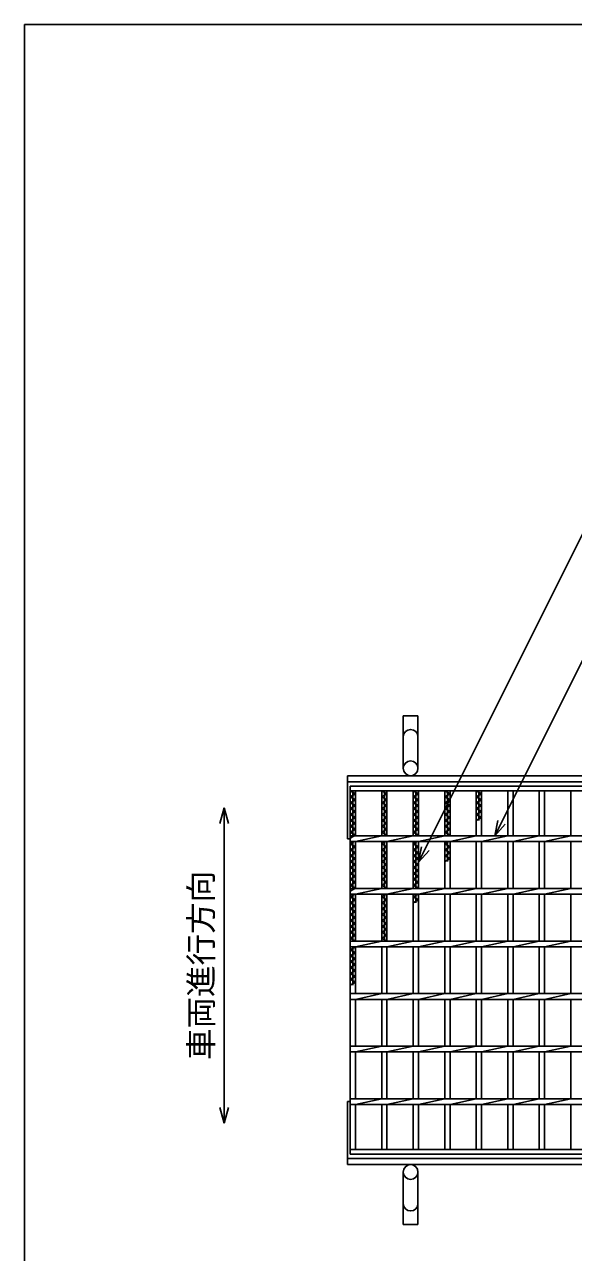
# Model space of a CAD drawing. Units: millimetres, scale not verified. Extents: x -1820 to 1731, y -1282 to 1054.
# Drawn here: x -1729 to -1206, y -114 to 1054 of the extents above; entities that cross this region are included whole.
import ezdxf
from ezdxf.enums import TextEntityAlignment as Align

# ---------------------------------------------------------------- set-up
doc = ezdxf.new("R2010")
doc.units = ezdxf.units.MM
doc.header["$LTSCALE"] = 10
for name, color, linetype, lineweight in [('0_2', 150, 'Continuous', 25), ('16', 3, 'Continuous', 25), ('19', 6, 'Continuous', 25), ('22', 4, 'Continuous', 25)]:
    doc.layers.add(name, color=color, linetype=linetype, lineweight=lineweight)
doc.styles.add('ベクトル', font='')
doc.styles.get('ベクトル').set_extended_font_data('ベクトル')

msp = doc.modelspace()

# ---------------------------------------------------------------- linework, layer by layer
at = {"layer": '0_2'}
for p, q in [((-1729, -1146.5), (-1729, 1053.5)), ((-1729, 1053.5), (1731, 1053.5))]:
    msp.add_line(p, q, dxfattribs=at)
at = {"layer": '16'}
for p, q in [((-1419, 329), (-424, 329)), ((-1419, 324.5), (-1419, 329)), ((-424, 324.5), (-1419, 324.5)), ((-1419, -16.5), (-1419, 324.5)), ((-1419, 324.5), (-1414, 324.5)), ((-1414, 321.7), (-1419, 324.5)), ((-1419, 318.9), (-1414, 321.7)), ((-1414, 316.1), (-1419, 318.9)), ((-1419, 313.3), (-1414, 316.1)), ((-1416.5, 281.75), (-1416.5, 324.5)), ((-1414, 281.75), (-1414, 324.5)), ((-1389, 281.75), (-1389, 324.5)), ((-1389, 324.5), (-1384, 324.5)), ((-1384, 321.7), (-1389, 324.5)), ((-1389, 318.9), (-1384, 321.7)), ((-1384, 316.1), (-1389, 318.9)), ((-1389, 313.3), (-1384, 316.1)), ((-1386.5, 281.75), (-1386.5, 324.5)), ((-1384, 281.75), (-1384, 324.5)), ((-1359, 281.75), (-1359, 324.5)), ((-1359, 324.5), (-1354, 324.5)), ((-1354, 321.7), (-1359, 324.5)), ((-1359, 318.9), (-1354, 321.7)), ((-1354, 316.1), (-1359, 318.9)), ((-1359, 313.3), (-1354, 316.1)), ((-1356.5, 281.75), (-1356.5, 324.5)), ((-1354, 281.75), (-1354, 324.5)), ((-1329, 281.75), (-1329, 324.5)), ((-1329, 324.5), (-1324, 324.5)), ((-1324, 321.7), (-1329, 324.5)), ((-1329, 318.9), (-1324, 321.7)), ((-1324, 316.1), (-1329, 318.9)), ((-1329, 313.3), (-1324, 316.1)), ((-1326.5, 281.75), (-1326.5, 324.5)), ((-1324, 281.75), (-1324, 324.5)), ((-1299, 281.75), (-1299, 324.5)), ((-1299, 324.5), (-1294, 324.5)), ((-1294, 321.7), (-1299, 324.5)), ((-1299, 318.9), (-1294, 321.7)), ((-1294, 316.1), (-1299, 318.9)), ((-1299, 313.3), (-1294, 316.1)), ((-1296.5, 296.5), (-1296.5, 324.5)), ((-1294, 281.75), (-1294, 324.5)), ((-1269, 281.75), (-1269, 324.5)), ((-1269, 324.5), (-1264, 324.5)), ((-1264, 281.75), (-1264, 324.5)), ((-1239, 281.75), (-1239, 324.5)), ((-1239, 324.5), (-1234, 324.5)), ((-1234, 281.75), (-1234, 324.5)), ((-1209, 281.75), (-1209, 324.5)), ((-1209, 324.5), (-1204, 324.5)), ((-1414, 310.5), (-1419, 313.3)), ((-1419, 307.7), (-1414, 310.5)), ((-1414, 304.9), (-1419, 307.7)), ((-1419, 302.1), (-1414, 304.9)), ((-1384, 310.5), (-1389, 313.3)), ((-1389, 307.7), (-1384, 310.5)), ((-1384, 304.9), (-1389, 307.7)), ((-1389, 302.1), (-1384, 304.9)), ((-1354, 310.5), (-1359, 313.3)), ((-1359, 307.7), (-1354, 310.5)), ((-1354, 304.9), (-1359, 307.7)), ((-1359, 302.1), (-1354, 304.9)), ((-1324, 310.5), (-1329, 313.3)), ((-1329, 307.7), (-1324, 310.5)), ((-1324, 304.9), (-1329, 307.7)), ((-1329, 302.1), (-1324, 304.9)), ((-1294, 310.5), (-1299, 313.3)), ((-1299, 307.7), (-1294, 310.5)), ((-1294, 304.9), (-1299, 307.7)), ((-1299, 302.1), (-1294, 304.9)), ((-1414, 299.3), (-1419, 302.1)), ((-1419, 296.5), (-1414, 299.3)), ((-1414, 293.7), (-1419, 296.5)), ((-1419, 290.9), (-1414, 293.7)), ((-1384, 299.3), (-1389, 302.1)), ((-1389, 296.5), (-1384, 299.3)), ((-1384, 293.7), (-1389, 296.5)), ((-1389, 290.9), (-1384, 293.7)), ((-1354, 299.3), (-1359, 302.1)), ((-1359, 296.5), (-1354, 299.3)), ((-1354, 293.7), (-1359, 296.5)), ((-1359, 290.9), (-1354, 293.7)), ((-1324, 299.3), (-1329, 302.1)), ((-1329, 296.5), (-1324, 299.3)), ((-1324, 293.7), (-1329, 296.5)), ((-1329, 290.9), (-1324, 293.7)), ((-1294, 299.3), (-1299, 302.1)), ((-1299, 296.5), (-1294, 299.3)), ((-1414, 288.1), (-1419, 290.9)), ((-1419, 285.3), (-1414, 288.1)), ((-1414, 282.5), (-1419, 285.3)), ((-1419, 279.7), (-1414, 282.5)), ((-1419, 281.75), (-424, 281.75)), ((-1419, 276.25), (-1419, 281.75)), ((-1414, 276.25), (-1389, 281.75)), ((-1384, 288.1), (-1389, 290.9)), ((-1389, 285.3), (-1384, 288.1)), ((-1384, 282.5), (-1389, 285.3)), ((-1385.34, 281.75), (-1384, 282.5)), ((-1384, 276.25), (-1359, 281.75)), ((-1354, 288.1), (-1359, 290.9)), ((-1359, 285.3), (-1354, 288.1)), ((-1354, 282.5), (-1359, 285.3)), ((-1355.34, 281.75), (-1354, 282.5)), ((-1354, 276.25), (-1329, 281.75)), ((-1324, 288.1), (-1329, 290.9)), ((-1329, 285.3), (-1324, 288.1)), ((-1324, 282.5), (-1329, 285.3)), ((-1325.34, 281.75), (-1324, 282.5)), ((-1324, 276.25), (-1299, 281.75)), ((-1294, 276.25), (-1269, 281.75)), ((-1264, 276.25), (-1239, 281.75)), ((-1234, 276.25), (-1209, 281.75)), ((-1419, 276.25), (-424, 276.25)), ((-1419, 274.1), (-1415.16, 276.25)), ((-1414, 271.3), (-1419, 274.1)), ((-1419, 268.5), (-1414, 271.3)), ((-1416.5, 231.75), (-1416.5, 276.25)), ((-1414, 231.75), (-1414, 276.25)), ((-1389, 231.75), (-1389, 276.25)), ((-1389, 274.1), (-1385.16, 276.25)), ((-1384, 271.3), (-1389, 274.1)), ((-1389, 268.5), (-1384, 271.3)), ((-1386.5, 231.75), (-1386.5, 276.25)), ((-1384, 231.75), (-1384, 276.25)), ((-1359, 231.75), (-1359, 276.25)), ((-1359, 274.1), (-1355.16, 276.25)), ((-1354, 271.3), (-1359, 274.1)), ((-1359, 268.5), (-1354, 271.3)), ((-1356.5, 231.75), (-1356.5, 276.25)), ((-1354, 231.75), (-1354, 276.25)), ((-1329, 231.75), (-1329, 276.25)), ((-1329, 274.1), (-1325.16, 276.25)), ((-1324, 271.3), (-1329, 274.1)), ((-1329, 268.5), (-1324, 271.3)), ((-1326.5, 257.3), (-1326.5, 276.25)), ((-1324, 231.75), (-1324, 276.25)), ((-1299, 231.75), (-1299, 276.25)), ((-1294, 231.75), (-1294, 276.25)), ((-1269, 231.75), (-1269, 276.25)), ((-1264, 231.75), (-1264, 276.25)), ((-1239, 231.75), (-1239, 276.25)), ((-1234, 231.75), (-1234, 276.25)), ((-1209, 231.75), (-1209, 276.25)), ((-1414, 265.7), (-1419, 268.5)), ((-1419, 262.9), (-1414, 265.7)), ((-1414, 260.1), (-1419, 262.9)), ((-1419, 257.3), (-1414, 260.1)), ((-1414, 254.5), (-1419, 257.3)), ((-1384, 265.7), (-1389, 268.5)), ((-1389, 262.9), (-1384, 265.7)), ((-1384, 260.1), (-1389, 262.9)), ((-1389, 257.3), (-1384, 260.1)), ((-1384, 254.5), (-1389, 257.3)), ((-1354, 265.7), (-1359, 268.5)), ((-1359, 262.9), (-1354, 265.7)), ((-1354, 260.1), (-1359, 262.9)), ((-1359, 257.3), (-1354, 260.1)), ((-1354, 254.5), (-1359, 257.3)), ((-1324, 265.7), (-1329, 268.5)), ((-1329, 262.9), (-1324, 265.7)), ((-1324, 260.1), (-1329, 262.9)), ((-1329, 257.3), (-1324, 260.1)), ((-1419, 251.7), (-1414, 254.5)), ((-1414, 248.9), (-1419, 251.7)), ((-1419, 246.1), (-1414, 248.9)), ((-1414, 243.3), (-1419, 246.1)), ((-1389, 251.7), (-1384, 254.5)), ((-1384, 248.9), (-1389, 251.7)), ((-1389, 246.1), (-1384, 248.9)), ((-1384, 243.3), (-1389, 246.1)), ((-1359, 251.7), (-1354, 254.5)), ((-1354, 248.9), (-1359, 251.7)), ((-1359, 246.1), (-1354, 248.9)), ((-1354, 243.3), (-1359, 246.1)), ((-1419, 240.5), (-1414, 243.3)), ((-1414, 237.7), (-1419, 240.5)), ((-1419, 234.9), (-1414, 237.7)), ((-1414, 232.1), (-1419, 234.9)), ((-1389, 240.5), (-1384, 243.3)), ((-1384, 237.7), (-1389, 240.5)), ((-1389, 234.9), (-1384, 237.7)), ((-1384, 232.1), (-1389, 234.9)), ((-1359, 240.5), (-1354, 243.3)), ((-1354, 237.7), (-1359, 240.5)), ((-1359, 234.9), (-1354, 237.7)), ((-1354, 232.1), (-1359, 234.9)), ((-1419, 229.3), (-1414, 232.1)), ((-1419, 231.75), (-424, 231.75)), ((-1419, 226.25), (-1419, 231.75)), ((-1419, 226.25), (-424, 226.25)), ((-1419, 223.7), (-1414.45, 226.25)), ((-1414, 220.9), (-1419, 223.7)), ((-1416.5, 181.75), (-1416.5, 226.25)), ((-1414, 226.25), (-1389, 231.75)), ((-1414, 181.75), (-1414, 226.25)), ((-1389, 181.75), (-1389, 226.25)), ((-1389, 223.7), (-1384.45, 226.25)), ((-1384, 220.9), (-1389, 223.7)), ((-1386.5, 181.75), (-1386.5, 226.25)), ((-1384.62, 231.75), (-1384, 232.1)), ((-1384, 226.25), (-1359, 231.75)), ((-1384, 181.75), (-1384, 226.25)), ((-1359, 181.75), (-1359, 226.25)), ((-1359, 223.7), (-1354.45, 226.25)), ((-1354, 220.9), (-1359, 223.7)), ((-1356.5, 218.1), (-1356.5, 226.25)), ((-1354.62, 231.75), (-1354, 232.1)), ((-1354, 226.25), (-1329, 231.75)), ((-1354, 181.75), (-1354, 226.25)), ((-1329, 181.75), (-1329, 226.25)), ((-1324, 226.25), (-1299, 231.75)), ((-1324, 181.75), (-1324, 226.25)), ((-1299, 181.75), (-1299, 226.25)), ((-1294, 226.25), (-1269, 231.75)), ((-1294, 181.75), (-1294, 226.25)), ((-1269, 181.75), (-1269, 226.25)), ((-1264, 226.25), (-1239, 231.75)), ((-1264, 181.75), (-1264, 226.25)), ((-1239, 181.75), (-1239, 226.25)), ((-1234, 226.25), (-1209, 231.75)), ((-1234, 181.75), (-1234, 226.25)), ((-1209, 181.75), (-1209, 226.25)), ((-1419, 218.1), (-1414, 220.9)), ((-1414, 215.3), (-1419, 218.1)), ((-1419, 212.5), (-1414, 215.3)), ((-1414, 209.7), (-1419, 212.5)), ((-1389, 218.1), (-1384, 220.9)), ((-1384, 215.3), (-1389, 218.1)), ((-1389, 212.5), (-1384, 215.3)), ((-1384, 209.7), (-1389, 212.5)), ((-1359, 218.1), (-1354, 220.9)), ((-1419, 206.9), (-1414, 209.7)), ((-1414, 204.1), (-1419, 206.9)), ((-1419, 201.3), (-1414, 204.1)), ((-1414, 198.5), (-1419, 201.3)), ((-1389, 206.9), (-1384, 209.7)), ((-1384, 204.1), (-1389, 206.9)), ((-1389, 201.3), (-1384, 204.1)), ((-1384, 198.5), (-1389, 201.3)), ((-1419, 195.7), (-1414, 198.5)), ((-1414, 192.9), (-1419, 195.7)), ((-1419, 190.1), (-1414, 192.9)), ((-1414, 187.3), (-1419, 190.1)), ((-1419, 184.5), (-1414, 187.3)), ((-1389, 195.7), (-1384, 198.5)), ((-1384, 192.9), (-1389, 195.7)), ((-1389, 190.1), (-1384, 192.9)), ((-1384, 187.3), (-1389, 190.1)), ((-1389, 184.5), (-1384, 187.3)), ((-1414.09, 181.75), (-1419, 184.5)), ((-1419, 181.75), (-424, 181.75)), ((-1419, 176.25), (-1419, 181.75)), ((-1419, 176.25), (-424, 176.25)), ((-1419, 173.3), (-1414, 176.1)), ((-1416.5, 139.7), (-1416.5, 176.25)), ((-1414, 176.1), (-1414.27, 176.25)), ((-1414, 176.25), (-1389, 181.75)), ((-1414, 131.75), (-1414, 176.25)), ((-1384.09, 181.75), (-1389, 184.5)), ((-1389, 131.75), (-1389, 176.25)), ((-1384, 176.25), (-1359, 181.75)), ((-1384, 131.75), (-1384, 176.25)), ((-1359, 131.75), (-1359, 176.25)), ((-1354, 176.25), (-1329, 181.75)), ((-1354, 131.75), (-1354, 176.25)), ((-1329, 131.75), (-1329, 176.25)), ((-1324, 176.25), (-1299, 181.75)), ((-1324, 131.75), (-1324, 176.25)), ((-1299, 131.75), (-1299, 176.25)), ((-1294, 176.25), (-1269, 181.75)), ((-1294, 131.75), (-1294, 176.25)), ((-1269, 131.75), (-1269, 176.25)), ((-1264, 176.25), (-1239, 181.75)), ((-1264, 131.75), (-1264, 176.25)), ((-1239, 131.75), (-1239, 176.25)), ((-1234, 176.25), (-1209, 181.75)), ((-1234, 131.75), (-1234, 176.25)), ((-1209, 131.75), (-1209, 176.25)), ((-1414, 170.5), (-1419, 173.3)), ((-1419, 167.7), (-1414, 170.5)), ((-1414, 164.9), (-1419, 167.7)), ((-1419, 162.1), (-1414, 164.9)), ((-1414, 159.3), (-1419, 162.1)), ((-1419, 156.5), (-1414, 159.3)), ((-1414, 153.7), (-1419, 156.5)), ((-1419, 150.9), (-1414, 153.7)), ((-1414, 148.1), (-1419, 150.9)), ((-1419, 145.3), (-1414, 148.1)), ((-1414, 142.5), (-1419, 145.3)), ((-1419, 139.7), (-1414, 142.5)), ((-1419, 131.75), (-424, 131.75)), ((-1419, 126.25), (-1419, 131.75)), ((-1414, 126.25), (-1389, 131.75)), ((-1384, 126.25), (-1359, 131.75)), ((-1354, 126.25), (-1329, 131.75)), ((-1324, 126.25), (-1299, 131.75)), ((-1294, 126.25), (-1269, 131.75)), ((-1264, 126.25), (-1239, 131.75)), ((-1234, 126.25), (-1209, 131.75)), ((-1419, 126.25), (-424, 126.25)), ((-1414, 81.75), (-1414, 126.25)), ((-1389, 81.75), (-1389, 126.25)), ((-1384, 81.75), (-1384, 126.25)), ((-1359, 81.75), (-1359, 126.25)), ((-1354, 81.75), (-1354, 126.25)), ((-1329, 81.75), (-1329, 126.25)), ((-1324, 81.75), (-1324, 126.25)), ((-1299, 81.75), (-1299, 126.25)), ((-1294, 81.75), (-1294, 126.25)), ((-1269, 81.75), (-1269, 126.25)), ((-1264, 81.75), (-1264, 126.25)), ((-1239, 81.75), (-1239, 126.25)), ((-1234, 81.75), (-1234, 126.25)), ((-1209, 81.75), (-1209, 126.25)), ((-1419, 81.75), (-424, 81.75)), ((-1419, 76.25), (-1419, 81.75)), ((-1419, 76.25), (-424, 76.25)), ((-1414, 76.25), (-1389, 81.75)), ((-1414, 31.75), (-1414, 76.25)), ((-1389, 31.75), (-1389, 76.25)), ((-1384, 76.25), (-1359, 81.75)), ((-1384, 31.75), (-1384, 76.25)), ((-1359, 31.75), (-1359, 76.25)), ((-1354, 76.25), (-1329, 81.75)), ((-1354, 31.75), (-1354, 76.25)), ((-1329, 31.75), (-1329, 76.25)), ((-1324, 76.25), (-1299, 81.75)), ((-1324, 31.75), (-1324, 76.25)), ((-1299, 31.75), (-1299, 76.25)), ((-1294, 76.25), (-1269, 81.75)), ((-1294, 31.75), (-1294, 76.25)), ((-1269, 31.75), (-1269, 76.25)), ((-1264, 76.25), (-1239, 81.75)), ((-1264, 31.75), (-1264, 76.25)), ((-1239, 31.75), (-1239, 76.25)), ((-1234, 76.25), (-1209, 81.75)), ((-1234, 31.75), (-1234, 76.25)), ((-1209, 31.75), (-1209, 76.25)), ((-1419, 31.75), (-424, 31.75)), ((-1419, 26.25), (-1419, 31.75)), ((-1419, 26.25), (-424, 26.25)), ((-1414, 26.25), (-1389, 31.75)), ((-1414, -16.5), (-1414, 26.25)), ((-1389, -16.5), (-1389, 26.25)), ((-1384, 26.25), (-1359, 31.75)), ((-1384, -16.5), (-1384, 26.25)), ((-1359, -16.5), (-1359, 26.25)), ((-1354, 26.25), (-1329, 31.75)), ((-1354, -16.5), (-1354, 26.25)), ((-1329, -16.5), (-1329, 26.25)), ((-1324, 26.25), (-1299, 31.75)), ((-1324, -16.5), (-1324, 26.25)), ((-1299, -16.5), (-1299, 26.25)), ((-1294, 26.25), (-1269, 31.75)), ((-1294, -16.5), (-1294, 26.25)), ((-1269, -16.5), (-1269, 26.25)), ((-1264, 26.25), (-1239, 31.75)), ((-1264, -16.5), (-1264, 26.25)), ((-1239, -16.5), (-1239, 26.25)), ((-1234, 26.25), (-1209, 31.75)), ((-1234, -16.5), (-1234, 26.25)), ((-1209, -16.5), (-1209, 26.25)), ((-1419, -16.5), (-424, -16.5)), ((-1419, -21), (-1419, -16.5)), ((-1419, -16.5), (-1414, -16.5)), ((-424, -21), (-1419, -21)), ((-1389, -16.5), (-1384, -16.5)), ((-1359, -16.5), (-1354, -16.5)), ((-1329, -16.5), (-1324, -16.5)), ((-1299, -16.5), (-1294, -16.5)), ((-1269, -16.5), (-1264, -16.5)), ((-1239, -16.5), (-1234, -16.5)), ((-1209, -16.5), (-1204, -16.5))]:
    msp.add_line(p, q, dxfattribs=at)
at = {"layer": '19'}
for p, q in [((-1368.5, 346), (-1368.5, 396)), ((-1368.5, 396), (-1354.5, 396)), ((-1354.5, 396), (-1354.5, 346)), ((-1421.5, 339), (-421.5, 339)), ((-1421.5, 279), (-1421.5, 339)), ((-1421.5, 333), (-421.5, 333)), ((-1421.5, 279), (-1419, 279)), ((-1421.5, -31), (-1421.5, 29)), ((-1421.5, 29), (-1419, 29)), ((-1421.5, -25), (-421.5, -25)), ((-1421.5, -31), (-421.5, -31)), ((-1368.5, -38), (-1368.5, -88)), ((-1354.5, -88), (-1354.5, -38)), ((-1368.5, -88), (-1354.5, -88))]:
    msp.add_line(p, q, dxfattribs=at)
for centre in [(-1361.5, 346), (-1361.5, -38)]:
    msp.add_circle(centre, 7, dxfattribs=at)
for centre, start, end in [((-1361.5, 376), 0, 180), ((-1361.5, -68), 180, 0)]:
    msp.add_arc(centre, 7, start, end, dxfattribs=at)
at = {"layer": '22'}
for p, q in [((-1354, 256.75), (-1171.5, 621.75)), ((-1281.5, 281.75), (-1135.12, 574.5)), ((-1539, 308.5), (-1543, 293.5)), ((-1535, 293.5), (-1539, 308.5)), ((-1539, 308.5), (-1539, 8.5)), ((-1281.5, 281.75), (-1278.5, 296.35)), ((-1281.5, 281.75), (-1271.5, 292.75)), ((-1354, 256.75), (-1351, 271.35)), ((-1354, 256.75), (-1344, 267.75)), ((-1539, 8.5), (-1543, 23.5)), ((-1535, 23.5), (-1539, 8.5))]:
    msp.add_line(p, q, dxfattribs=at)

# ---------------------------------------------------------------- texts
at = {"layer": '22', "color": 2, "style": 'ベクトル'}
msp.add_text('車両進行方向', height=21.99, rotation=90, dxfattribs=at).set_placement((-1561, 68.5), align=Align.MIDDLE_LEFT)

doc.saveas('drawing.dxf')
